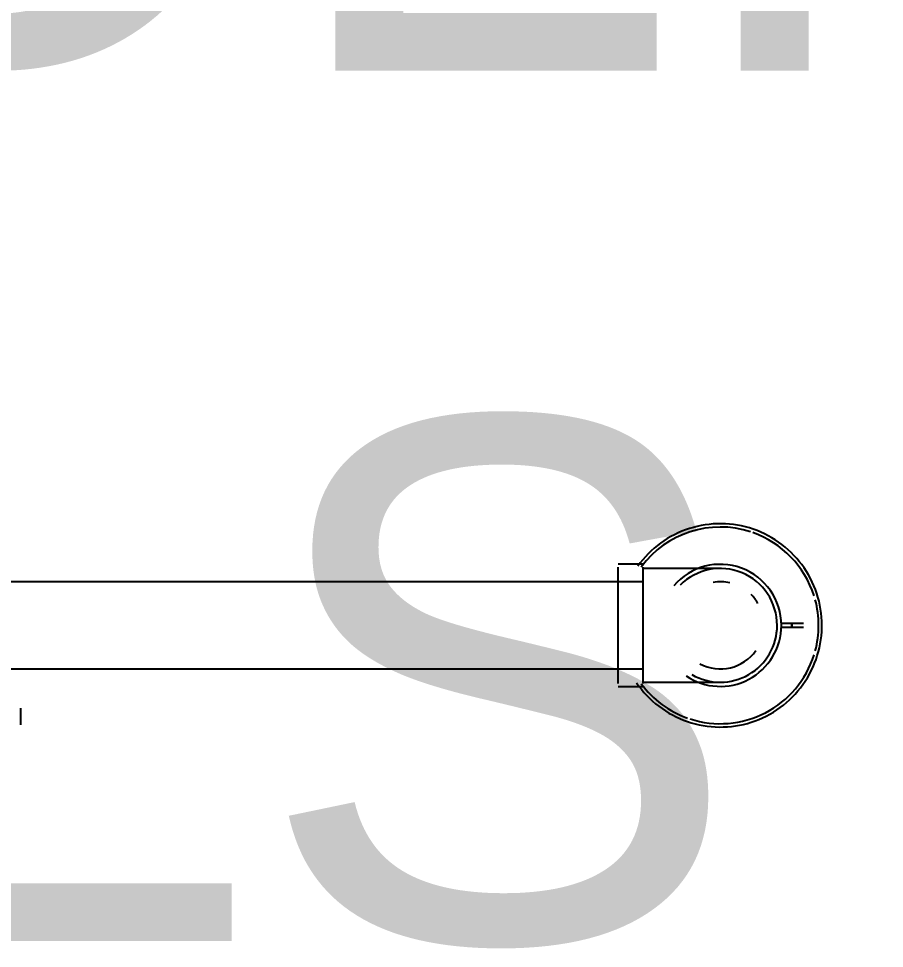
# Model space of a CAD drawing. Extents: x 14785 to 50894, y -3296 to 56414.
# Drawn here: x 40308.9 to 40640.9, y 44760.1 to 45116.4 of the extents above; entities that cross this region are included whole.
import ezdxf

# ---------------------------------------------------------------- set-up
doc = ezdxf.new("R2010")
doc.units = 0
doc.header["$MEASUREMENT"] = 0
doc.layers.add('A-Furniture', color=252, linetype='CONTINUOUS')
doc.layers.add('RM$TXT', color=4, linetype='CONTINUOUS')
doc.styles.add('Arial', font='arial.ttf')

msp = doc.modelspace()

# ---------------------------------------------------------------- linework, layer by layer
at = {"layer": 'A-Furniture'}
for p, q in [((40548.32, 44907.27), (40538.79, 44907.27)), ((40538.79, 44883.88), (40538.79, 44906.13)), ((40548.32, 44906.13), (40548.32, 44883.88)), ((40548.32, 44900.58), (39975.91, 44900.58)), ((40538.79, 44861.64), (40538.79, 44883.88)), ((40548.32, 44883.88), (40548.32, 44861.64)), ((40601.13, 44884.68), (40604.79, 44884.68)), ((40601.13, 44884.68), (40604.79, 44884.68)), ((40604.79, 44884.68), (40605.4, 44884.68)), ((40604.79, 44884.68), (40605.4, 44884.68)), ((40605.4, 44884.68), (40606.74, 44884.68)), ((40605.4, 44884.68), (40605.4, 44883.09)), ((40605.4, 44884.68), (40606.74, 44884.68)), ((40605.4, 44883.09), (40605.4, 44884.68)), ((40606.74, 44884.68), (40607.77, 44884.68)), ((40606.74, 44884.68), (40607.77, 44884.68)), ((40607.77, 44884.68), (40609.89, 44884.68)), ((40607.77, 44884.68), (40609.89, 44884.68)), ((40604.79, 44883.09), (40601.13, 44883.09)), ((40604.79, 44883.09), (40601.13, 44883.09)), ((40605.4, 44883.09), (40604.79, 44883.09)), ((40605.4, 44883.09), (40604.79, 44883.09)), ((40606.74, 44883.09), (40605.4, 44883.09)), ((40606.74, 44883.09), (40605.4, 44883.09)), ((40607.77, 44883.09), (40606.74, 44883.09)), ((40607.77, 44883.09), (40606.74, 44883.09)), ((40609.89, 44883.09), (40607.77, 44883.09)), ((40609.89, 44883.09), (40607.77, 44883.09)), ((39975.91, 44867.18), (40548.32, 44867.18)), ((40538.79, 44860.49), (40548.32, 44860.49)), ((40309.87, 44845.78), (40309.87, 44852.13))]:
    msp.add_line(p, q, dxfattribs=at)
at = {"layer": 'A-Furniture', "flags": 128}
for points in [[(40616.94, 44883.88), (40616.9, 44885.44), (40616.81, 44886.99), (40616.66, 44888.54), (40616.44, 44890.09), (40616.16, 44891.62), (40615.82, 44893.14), (40615.42, 44894.64), (40614.96, 44896.13), (40614.44, 44897.6), (40613.86, 44899.05), (40613.23, 44900.47), (40612.54, 44901.87), (40611.79, 44903.23), (40610.99, 44904.57), (40610.13, 44905.87), (40609.23, 44907.14), (40608.27, 44908.37), (40607.27, 44909.56), (40606.22, 44910.71), (40605.13, 44911.82), (40603.99, 44912.88), (40602.81, 44913.9), (40601.59, 44914.86), (40600.33, 44915.78), (40599.03, 44916.65), (40597.71, 44917.47), (40596.35, 44918.23), (40594.96, 44918.93), (40593.55, 44919.58), (40592.11, 44920.18), (40590.64, 44920.71), (40589.16, 44921.19), (40587.66, 44921.61), (40586.14, 44921.96), (40584.61, 44922.26), (40583.07, 44922.49), (40581.53, 44922.66), (40579.97, 44922.77), (40578.41, 44922.82), (40576.86, 44922.81), (40575.3, 44922.73), (40573.75, 44922.59), (40572.21, 44922.39), (40570.67, 44922.13), (40569.15, 44921.81), (40567.64, 44921.42), (40566.14, 44920.98), (40564.67, 44920.47), (40563.22, 44919.91), (40561.79, 44919.29), (40560.39, 44918.62), (40559.01, 44917.88), (40557.67, 44917.1), (40556.35, 44916.26), (40555.08, 44915.37), (40553.84, 44914.43), (40552.63, 44913.43), (40551.47, 44912.4), (40550.35, 44911.31), (40549.28, 44910.19), (40548.25, 44909.02), (40547.27, 44907.81), (40546.34, 44906.56)], [(40577.99, 44905.67), (40577.97, 44905.67), (40577.9, 44905.67), (40577.78, 44905.67), (40577.62, 44905.67), (40577.4, 44905.67), (40577.14, 44905.67), (40576.84, 44905.67), (40576.49, 44905.67), (40576.09, 44905.67), (40575.65, 44905.67), (40575.17, 44905.67), (40574.64, 44905.67), (40574.07, 44905.67), (40573.46, 44905.67), (40572.81, 44905.67), (40572.12, 44905.67), (40571.39, 44905.67), (40570.63, 44905.67), (40569.83, 44905.67), (40568.99, 44905.67), (40568.13, 44905.67), (40567.23, 44905.67), (40566.3, 44905.67), (40565.34, 44905.67), (40564.35, 44905.67), (40563.34, 44905.67), (40562.31, 44905.67), (40561.25, 44905.67), (40560.17, 44905.67), (40559.07, 44905.67), (40557.96, 44905.67), (40556.83, 44905.67), (40555.68, 44905.67), (40554.53, 44905.67), (40553.36, 44905.67), (40552.19, 44905.67), (40551.01, 44905.67), (40549.83, 44905.67), (40548.64, 44905.67), (40548.32, 44905.67)], [(40545.85, 44861.89), (40546.76, 44860.63), (40547.71, 44859.4), (40548.72, 44858.21), (40549.77, 44857.06), (40550.86, 44855.95), (40552, 44854.89), (40553.18, 44853.87), (40554.4, 44852.9), (40555.66, 44851.98), (40556.95, 44851.11), (40558.28, 44850.3), (40559.64, 44849.54), (40561.03, 44848.83), (40562.44, 44848.18), (40563.88, 44847.59), (40565.35, 44847.05), (40566.83, 44846.58), (40568.33, 44846.16), (40569.85, 44845.8), (40571.38, 44845.51), (40572.92, 44845.27), (40574.46, 44845.1), (40576.02, 44844.99), (40577.57, 44844.94), (40579.13, 44844.96), (40580.69, 44845.03), (40582.24, 44845.17), (40583.78, 44845.37), (40585.32, 44845.64), (40586.84, 44845.96), (40588.35, 44846.34), (40589.84, 44846.79), (40591.32, 44847.29), (40592.77, 44847.85), (40594.2, 44848.47), (40595.6, 44849.15), (40596.98, 44849.88), (40598.32, 44850.67), (40599.63, 44851.51), (40600.91, 44852.4), (40602.15, 44853.34), (40603.35, 44854.33), (40604.52, 44855.37), (40605.64, 44856.45), (40606.71, 44857.58), (40607.74, 44858.75), (40608.72, 44859.96), (40609.65, 44861.21), (40610.53, 44862.49), (40611.36, 44863.81), (40612.14, 44865.16), (40612.86, 44866.54), (40613.53, 44867.95), (40614.14, 44869.38), (40614.69, 44870.84), (40615.18, 44872.32), (40615.61, 44873.81), (40615.98, 44875.32), (40616.3, 44876.85), (40616.55, 44878.39), (40616.74, 44879.93), (40616.86, 44881.49), (40616.93, 44883.04), (40616.94, 44883.88)], [(40548.32, 44862.1), (40549.51, 44862.1), (40550.69, 44862.1), (40551.87, 44862.1), (40553.05, 44862.1), (40554.22, 44862.1), (40555.37, 44862.1), (40556.52, 44862.1), (40557.65, 44862.1), (40558.77, 44862.1), (40559.88, 44862.1), (40560.96, 44862.1), (40562.02, 44862.1), (40563.06, 44862.1), (40564.08, 44862.1), (40565.08, 44862.1), (40566.04, 44862.1), (40566.98, 44862.1), (40567.89, 44862.1), (40568.76, 44862.1), (40569.61, 44862.1), (40570.42, 44862.1), (40571.19, 44862.1), (40571.93, 44862.1), (40572.63, 44862.1), (40573.29, 44862.1), (40573.91, 44862.1), (40574.49, 44862.1), (40575.03, 44862.1), (40575.53, 44862.1), (40575.98, 44862.1), (40576.39, 44862.1), (40576.75, 44862.1), (40577.07, 44862.1), (40577.34, 44862.1), (40577.56, 44862.1), (40577.74, 44862.1), (40577.87, 44862.1), (40577.96, 44862.1), (40577.99, 44862.1)]]:
    msp.add_lwpolyline(points, dxfattribs=at)
at = {"layer": 'A-Furniture'}
for radius, start, end in [(37.67, 72.0459, 143.5823), (37.67, 17.5181, 70.5802), (23.39, 0, 139.5104), (21.78, 0, 135), (16.7, 77.295, 99.3759), (16.7, 30.3578, 45), (37.67, 0, 15.0363), (23.39, 235.8731, 0), (21.78, 240, 0), (37.67, 344.9637, 0), (16.7, 241.8924, 324.8744), (37.67, 252.0459, 342.4819), (37.67, 216.4177, 250.5802)]:
    msp.add_arc((40577.99, 44883.88), radius, start, end, dxfattribs=at)

# ---------------------------------------------------------------- texts
at = {"layer": 'RM$TXT', "insert": (39786.57, 44760.11), "char_height": 200, "attachment_point": 8, "style": 'Arial'}
msp.add_mtext('461D^M^JRENT^M^JRNT/STORE^M^J1.20^M^JLSD-LTU LNDLRD^M^JSOLVAY CHEMICALS PTY LTD^M^J', dxfattribs=at)

doc.saveas('drawing.dxf')
